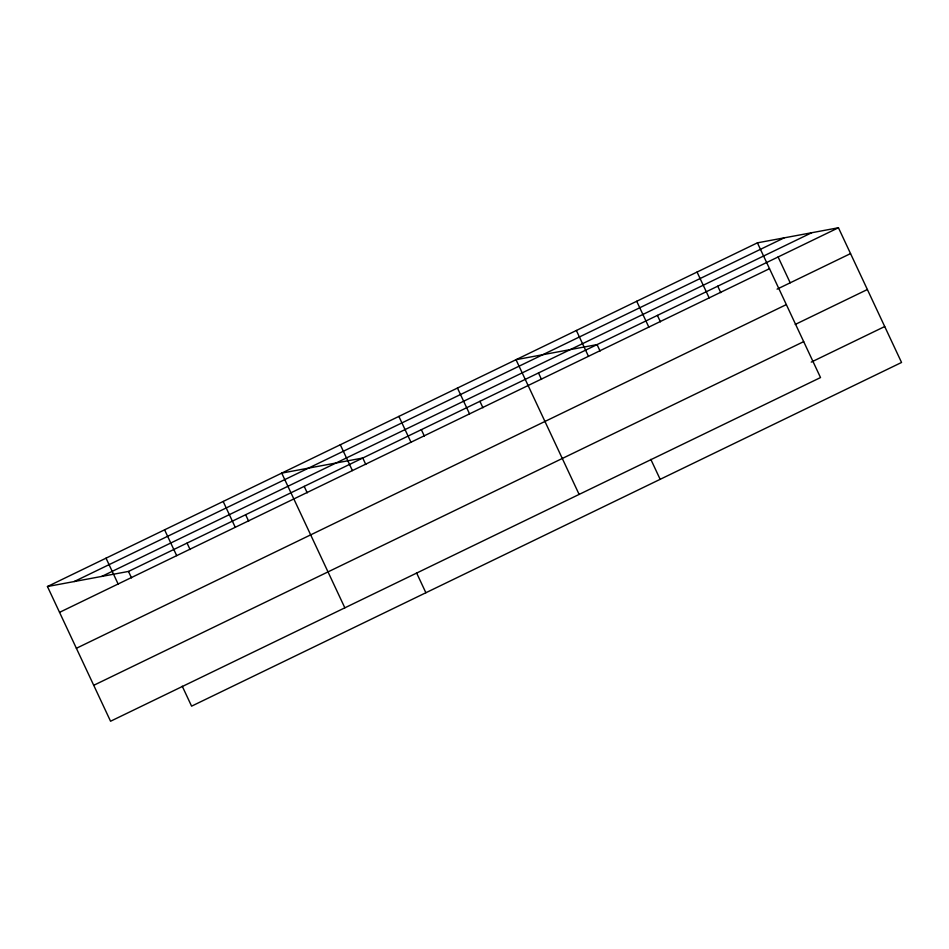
<?xml version="1.0" encoding="UTF-8"?>
<svg xmlns="http://www.w3.org/2000/svg" width="949" height="949" viewBox="0 0 949 949"><rect width="100%" height="100%" fill="white"/><g stroke="black" fill="none" stroke-linecap="round" stroke-linejoin="round"><path stroke-width="1.42" d="M757.409 242.837L820.517 377.56L110.559 721.24L47.45 586.529L757.409 242.837L838.442 227.76L901.55 362.471L191.591 706.163L182.244 686.198M74.188 581.547L784.147 237.867M101.745 576.423L811.703 232.73M47.45 586.529L128.483 571.44L838.442 227.76M59.55 612.354L769.509 268.674M777.077 289.16L850.541 253.597M76.383 648.286L786.341 304.605M795.226 324.451L867.374 289.528M93.726 685.308L803.684 341.628M811.253 362.103L884.717 326.539M778.097 256.965L790.197 282.802M717.752 286.183L720.777 292.648M697.064 272.055L709.164 297.891M657.408 315.4L660.433 321.853M636.708 301.272L648.819 327.097M600.088 351.071L597.063 344.606L516.019 359.695L579.127 494.417M650.812 459.363L660.16 479.328M576.363 330.477L588.463 356.314M538.486 372.969L541.511 379.422M479.921 401.32L482.946 407.773M457.454 388.046L469.553 413.883M421.344 429.672L424.369 436.125M398.877 416.397L410.976 442.234M365.804 464.488L362.779 458.023L281.734 473.112L344.843 607.823M416.528 572.781L425.876 592.745M340.311 444.761L352.411 470.585M304.202 486.374L307.227 492.839M245.637 514.738L248.662 521.191M223.169 501.463L235.269 527.3M187.06 543.089L190.085 549.542M164.592 529.815L176.692 555.651M128.483 571.44L131.52 577.894M106.027 558.166L118.127 584.003"/></g></svg>
